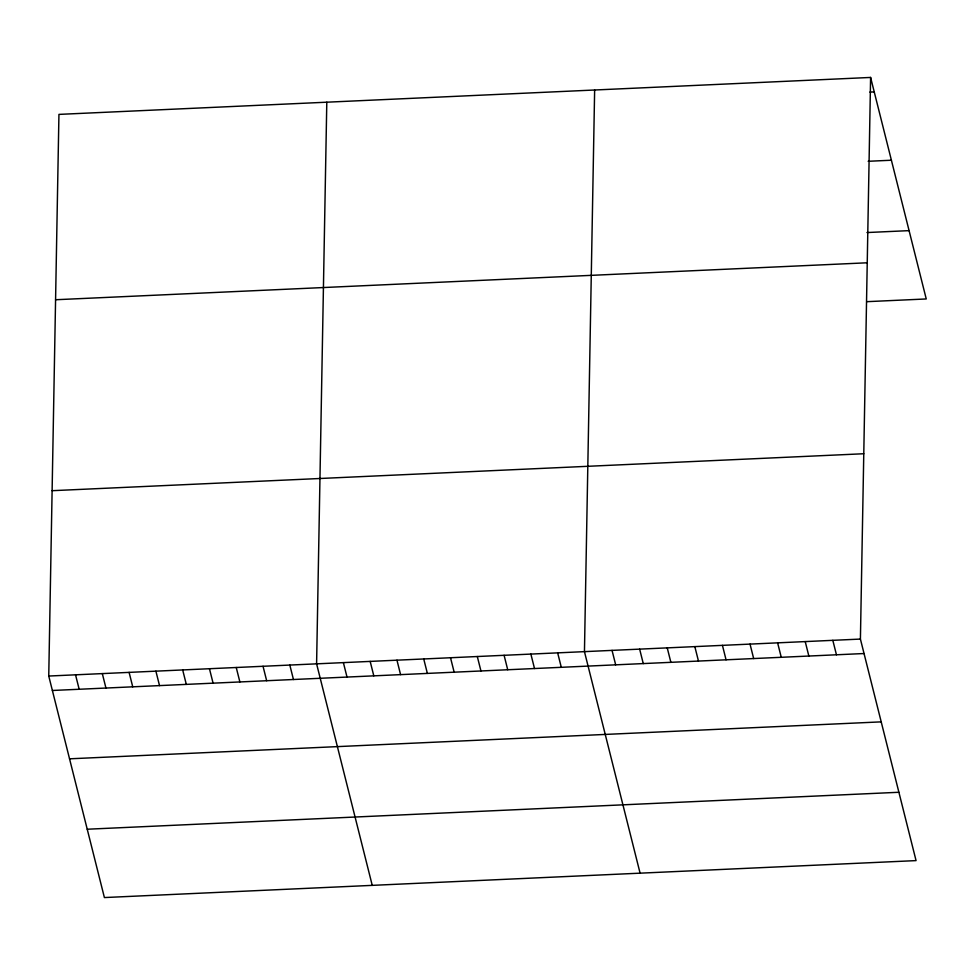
<?xml version="1.0" encoding="UTF-8"?>
<svg xmlns="http://www.w3.org/2000/svg" width="975" height="975" viewBox="0 0 975 975"><rect width="100%" height="100%" fill="white"/><g stroke="black" fill="none" stroke-linecap="round" stroke-linejoin="round"><path stroke-width="1.46" d="M870.602 77.439L860.413 639.076L916.061 860.608L104.398 897.561L48.75 676.041L58.939 114.392L870.602 77.439L926.25 298.959L866.702 301.677M326.796 102.204L316.595 663.841L372.243 885.361M594.64 90.005L584.452 651.641L640.088 873.161M869.883 92.089L874.234 91.894M868.164 161.289L891.406 160.229M866.97 232.55L909.09 230.636M55.575 299.739L867.25 262.787M52.114 490.693L863.777 453.741M48.75 676.041L860.413 639.076M52.382 690.483L864.045 653.53M69.542 758.818L881.205 721.866M87.226 829.225L898.889 792.273M832.821 640.343L836.453 654.786M805.228 641.599L808.848 656.041M777.623 642.854L781.255 657.296M750.031 644.109L753.663 658.552M722.438 645.365L726.058 659.819M694.834 646.62L698.466 661.074M667.241 647.875L670.873 662.33M639.649 649.131L643.268 663.585M612.044 650.386L615.676 664.84M557.663 652.86L561.295 667.314M530.875 654.091L534.507 668.533M504.099 655.31L507.719 669.752M477.311 656.528L480.943 670.971M450.523 657.747L454.155 672.189M423.735 658.966L427.367 673.408M396.959 660.185L400.579 674.627M370.171 661.403L373.803 675.846M343.383 662.622L347.015 677.077M289.819 665.06L293.451 679.514M263.031 666.278L266.663 680.733M236.243 667.497L239.874 681.952M209.454 668.716L213.086 683.17M182.678 669.935L186.31 684.389M155.89 671.153L159.522 685.608M129.102 672.372L132.734 686.827M102.314 673.591L105.946 688.045M75.538 674.822L79.17 689.264"/></g></svg>
